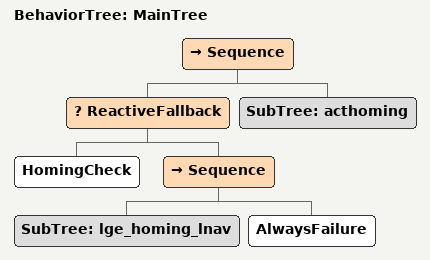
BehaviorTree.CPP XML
<root BTCPP_format="4">
  <include path="../behavior_trees/lge_homing.xml" />
  <include path="../behavior_trees/active_homing.xml" />
  <include path="../behavior_trees/lnav.xml" />
  <include path="../behavior_trees/lge_homing_lnav.xml" />
  <BehaviorTree ID="MainTree">
    <Sequence>
      <ReactiveFallback>
        <HomingCheck/>
        <Sequence>
          <SubTree ID="lge_homing_lnav"/>
          <AlwaysFailure/>
        </Sequence>
      </ReactiveFallback>
      <SubTree ID="acthoming"/>
    </Sequence>
  </BehaviorTree>
</root>
